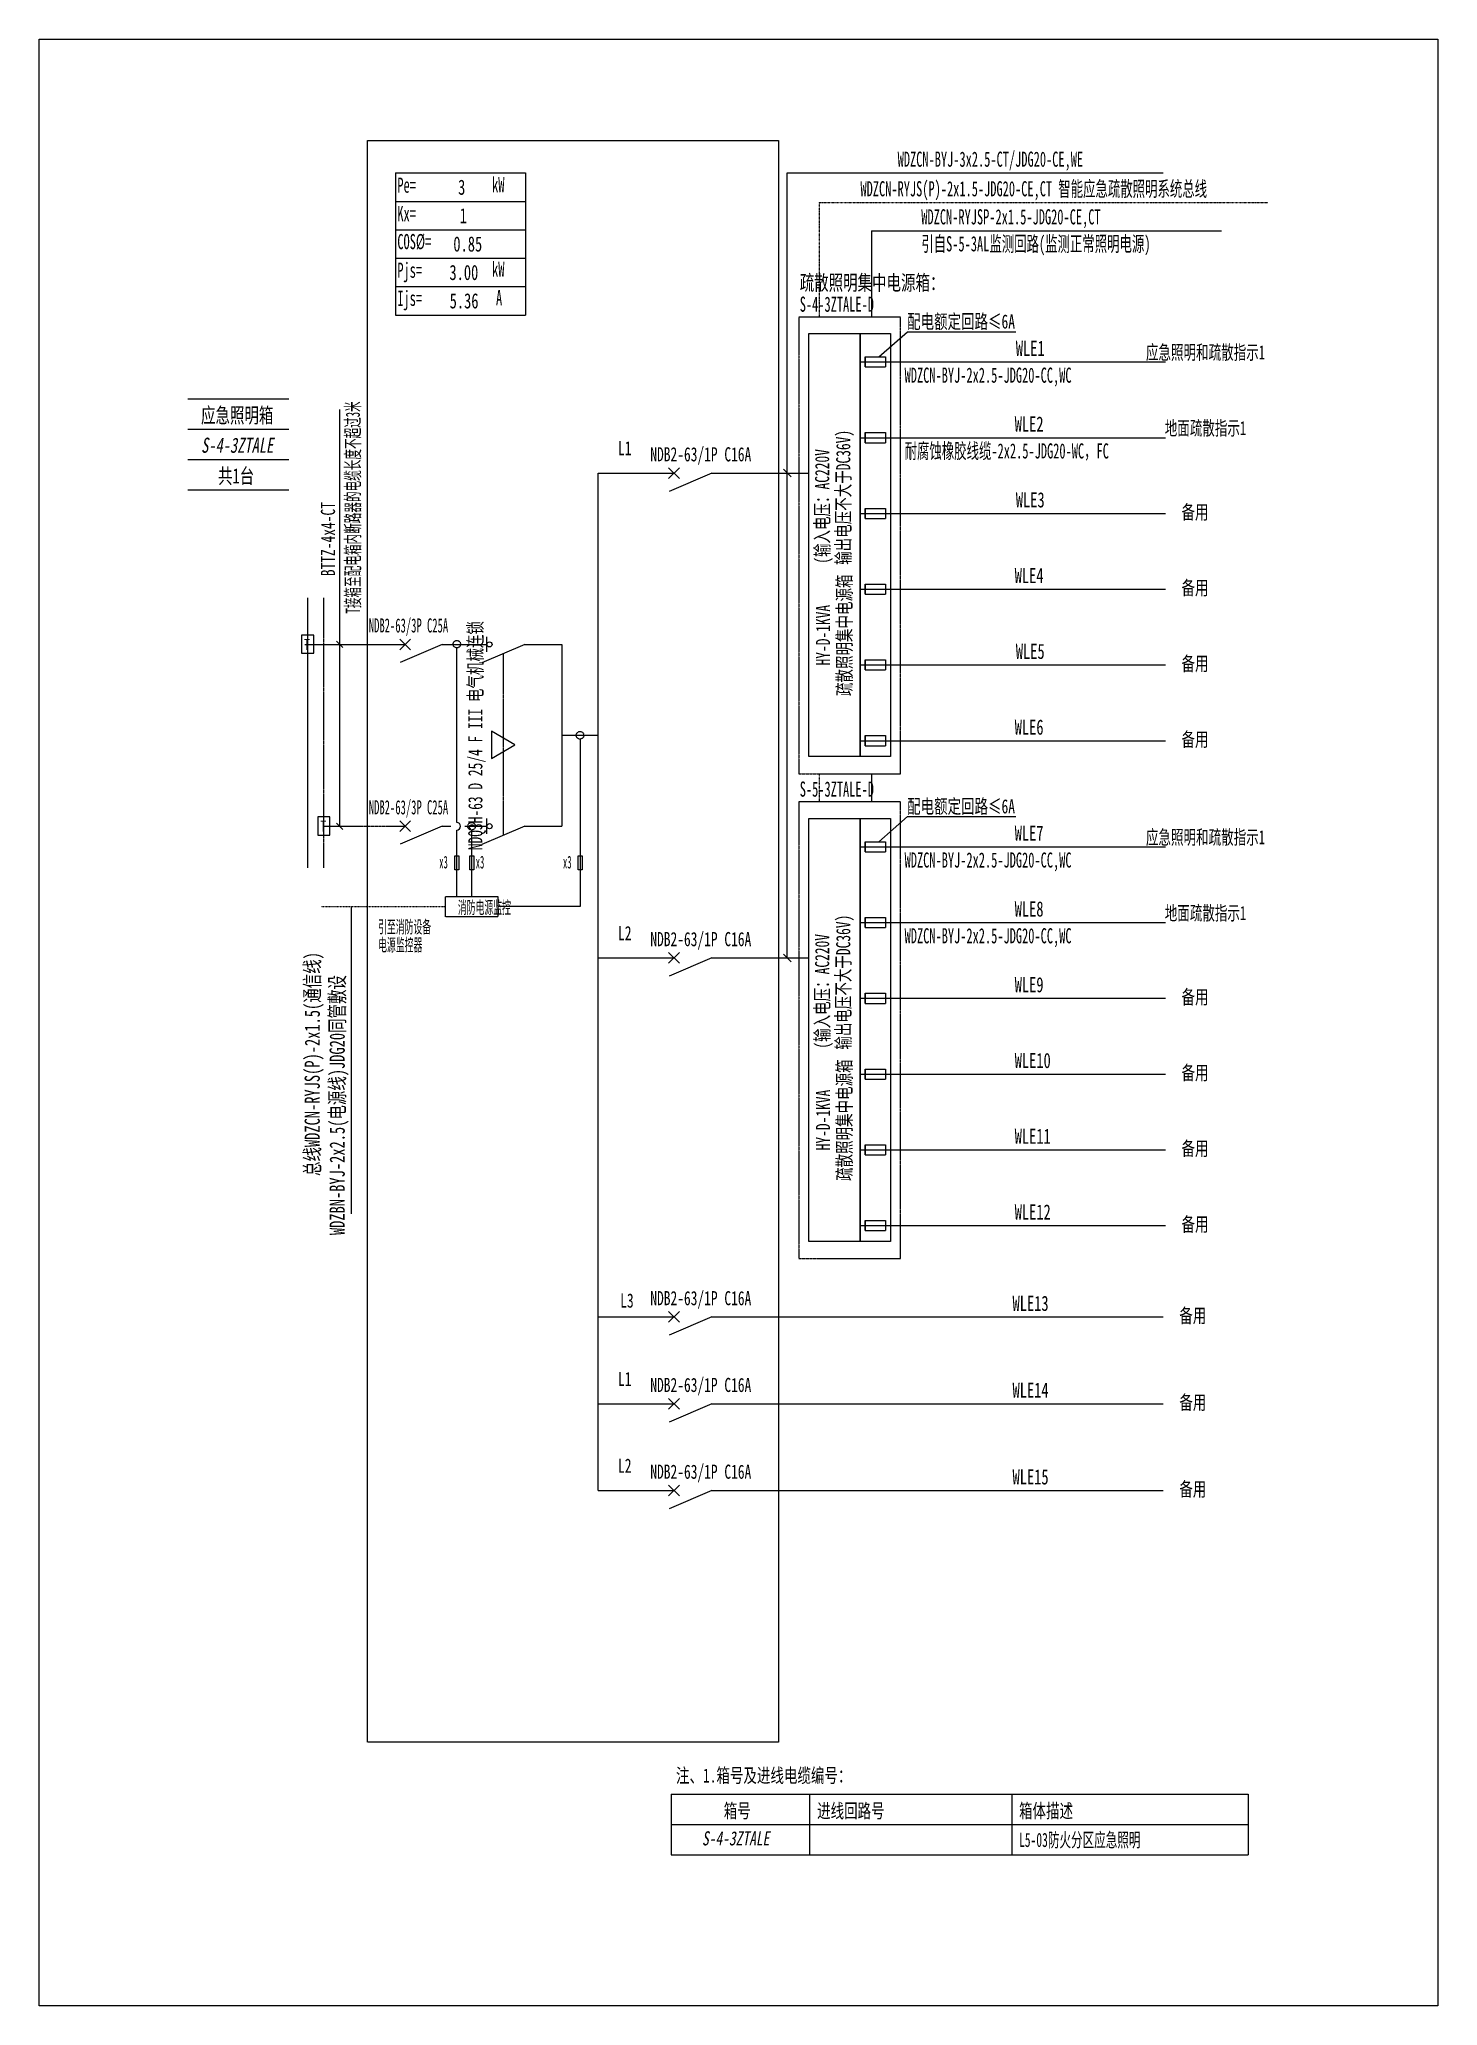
# Model space of a CAD drawing. Extents: x 262486 to 264355, y 310731 to 313358.
import ezdxf
from ezdxf.enums import TextEntityAlignment as Align

# ---------------------------------------------------------------- set-up
doc = ezdxf.new("R2010")
doc.units = 0
doc.header["$MEASUREMENT"] = 0
for name, pattern in [('_点划线L', [1.9, 1.5, -0.17, 0.06, -0.17]), ('_虚线S', [0.25, 0.125, -0.125]), ('DASH', [0.35, 0.25, -0.1]), ('DASHED', [0.75, 0.5, -0.25]), ('DIVIDE', [1.25, 0.5, -0.25, 0, -0.25, 0, -0.25])]:
    doc.linetypes.add(name, pattern=pattern)
for name, color, linetype in [('D_E_Eqpm(强电设备)', 100, 'Continuous'), ('D_E_Eqpm（强电设备）', 100, 'Continuous'), ('D_E_Text(强电文字)', 51, 'Continuous'), ('D_E_Text（强电文字）', 51, 'Continuous'), ('D_E_Wire(强电线缆)', 10, 'Continuous'), ('D_E_Wire（强电线缆）', 10, 'Continuous'), ('D_El_Wire（弱电线缆）', 10, 'Continuous'), ('D_T_TableDim（表格尺寸）', 255, 'Continuous'), ('DQ_Eqpm', 100, 'Continuous'), ('FL04GGFW_E72-配电箱系统图-塔楼部分$0$D_E_Eqpm（强电设备）', 100, 'Continuous'), ('FL09U293_E72-地下室配电箱系统图$0$D_E_Eqpm（强电设备）', 100, 'Continuous'), ('FL09U293_E72-地下室配电箱系统图$0$D_E_Text（强电文字）', 51, 'Continuous'), ('FL09U293_E72-地下室配电箱系统图$0$D_T_TableDim（表格尺寸）', 255, 'Continuous'), ('系统图', 220, 'Continuous')]:
    doc.layers.add(name, color=color, linetype=linetype)
doc.styles.add('FL09U293_E72-地下室配电箱系统图$0$FL04GGFW_E72-配电箱系统图-塔楼部分$0$电气', font='', dxfattribs={"width": 0.7})
doc.styles.add('FL09U293_E72-地下室配电箱系统图$0$FL04GGFW_E72-配电箱系统图-塔楼部分$0$电气箱', font='simhei.ttf', dxfattribs={"width": 0.8, "oblique": 10})
doc.styles.add('FL09U293_E72-地下室配电箱系统图$0$电气', font='', dxfattribs={"width": 0.7})
doc.styles.add('FL09U293_E72-地下室配电箱系统图$0$电气箱', font='simhei.ttf', dxfattribs={"width": 0.8, "oblique": 10})
doc.styles.add('HZ', font='', dxfattribs={"width": 0.7, "height": 400})
doc.styles.add('电气', font='', dxfattribs={"width": 0.7})
doc.styles.get('FL09U293_E72-地下室配电箱系统图$0$FL04GGFW_E72-配电箱系统图-塔楼部分$0$电气').set_extended_font_data('SimSun')
doc.styles.get('FL09U293_E72-地下室配电箱系统图$0$电气').set_extended_font_data('SimSun')
doc.styles.get('HZ').set_extended_font_data('SimSun')
doc.styles.get('电气').set_extended_font_data('SimSun')

msp = doc.modelspace()

# ---------------------------------------------------------------- linework, layer by layer
at = {"layer": 'D_E_Eqpm(强电设备)'}
for p, q in [((263327.4, 312771, 0), (263341.8, 312785.3, 0)), ((263341.8, 312771, 0), (263327.4, 312785.3, 0)), ((263385.2, 312778.2, 0), (263328.1, 312753.7, 0)), ((262968.1, 312542.2, 0), (262982.4, 312556.5, 0)), ((262982.4, 312542.2, 0), (262968.1, 312556.5, 0)), ((263084.5, 312539.2, 0), (263084.5, 312559.4, 0)), ((262968.1, 312299.3, 0), (262982.4, 312313.6, 0)), ((262982.4, 312299.3, 0), (262968.1, 312313.6, 0)), ((263084.5, 312296.3, 0), (263084.5, 312316.6, 0)), ((263327.4, 312123.4, 0), (263341.8, 312137.7, 0)), ((263341.8, 312123.4, 0), (263327.4, 312137.7, 0)), ((263385.2, 312130.5, 0), (263328.1, 312106, 0)), ((263327.4, 311643.8, 0), (263341.8, 311658.1, 0)), ((263341.8, 311643.8, 0), (263327.4, 311658.1, 0)), ((263385.2, 311650.9, 0), (263328.1, 311626.5, 0)), ((263327.4, 311527.9, 0), (263341.8, 311542.2, 0)), ((263341.8, 311527.9, 0), (263327.4, 311542.2, 0)), ((263385.2, 311535.1, 0), (263328.1, 311510.6, 0)), ((263327.4, 311412, 0), (263341.8, 311426.3, 0)), ((263341.8, 311412, 0), (263327.4, 311426.3, 0)), ((263385.2, 311419.2, 0), (263328.1, 311394.7, 0))]:
    msp.add_line(p, q, dxfattribs=at)
for centre in [(263088, 312549.3, 0), (263088, 312306.4, 0)]:
    msp.add_circle(centre, 3.44, dxfattribs=at)
at = {"layer": 'D_E_Eqpm（强电设备）'}
for p, q in [((263514.9, 312399.6, 0), (263514.9, 312964.4, 0)), ((263514.9, 312964.4, 0), (263583.4, 312964.4, 0)), ((263583.4, 312964.4, 0), (263583.4, 312399.6, 0)), ((263135.1, 312549.3, 0), (263078, 312524.8, 0)), ((263121.9, 312415.2, 0), (263090.7, 312433.2, 0)), ((263090.7, 312433.2, 0), (263090.7, 312397.1, 0)), ((263090.7, 312397.1, 0), (263121.9, 312415.2, 0)), ((263583.4, 312399.6, 0), (263514.9, 312399.6, 0)), ((263135.1, 312306.4, 0), (263078, 312282, 0)), ((263514.9, 311751.9, 0), (263514.9, 312316.8, 0)), ((263514.9, 312316.8, 0), (263583.4, 312316.8, 0)), ((263583.4, 312316.8, 0), (263583.4, 311751.9, 0)), ((263583.4, 311751.9, 0), (263514.9, 311751.9, 0))]:
    msp.add_line(p, q, dxfattribs=at)
at = {"layer": 'D_E_Eqpm（强电设备）', "linetype": 'DASH'}
msp.add_line((263106.6, 312294.2, 0), (263106.6, 312537.1, 0), dxfattribs=at)
at = {"layer": 'D_E_Text(强电文字)', "color": 51}
for p, q in [((262888, 312306.4, 0), (262888, 312863.1, 0)), ((262883.7, 312553.5, 0), (262892.2, 312545.1, 0)), ((262883.7, 312310.7, 0), (262892.2, 312302.2, 0)), ((262903.2, 312199, 0), (262903.2, 311788.6, 0))]:
    msp.add_line(p, q, dxfattribs=at)
at = {"layer": 'D_E_Text（强电文字）'}
for p, q in [((262962.4, 313179, 0), (263136.3, 313179, 0)), ((262962.4, 313179, 0), (262962.4, 312989.2, 0)), ((263136.3, 313179, 0), (263136.3, 312989.2, 0)), ((263485.9, 313179, 0), (263988.3, 313179, 0)), ((263485.9, 312130.5, 0), (263485.9, 313179, 0)), ((262962.4, 313141, 0), (263136.3, 313141, 0)), ((262962.4, 313103.1, 0), (263136.3, 313103.1, 0)), ((262962.4, 313065.1, 0), (263136.3, 313065.1, 0)), ((262962.4, 313027.2, 0), (263136.3, 313027.2, 0)), ((262962.4, 312989.2, 0), (263136.3, 312989.2, 0)), ((263608.2, 312933.4, 0), (263646.4, 312966.8, 0)), ((263646.4, 312966.8, 0), (263791.4, 312966.8, 0)), ((263480.7, 312783.3, 0), (263491, 312773, 0)), ((263608.2, 312285.7, 0), (263646.4, 312319.2, 0)), ((263646.4, 312319.2, 0), (263791.4, 312319.2, 0)), ((263480.7, 312135.7, 0), (263491, 312125.4, 0)), ((263480.7, 312135.7, 0), (263491, 312125.4, 0))]:
    msp.add_line(p, q, dxfattribs=at)
at = {"layer": 'D_E_Wire(强电线缆)'}
for p, q in [((262845.1, 312250.7, 0), (262845.1, 312611.7, 0)), ((262841.3, 312549.3, 0), (262975.3, 312549.3, 0)), ((263024.8, 312549.3, 0), (263084.5, 312549.3, 0)), ((263135.1, 312549.3, 0), (263184.5, 312549.3, 0)), ((263024.8, 312306.4, 0), (263036.2, 312306.4, 0)), ((263055, 312306.4, 0), (263084.5, 312306.4, 0)), ((263135.1, 312306.4, 0), (263184.5, 312306.4, 0))]:
    msp.add_line(p, q, dxfattribs=at)
at = {"layer": 'D_E_Wire(强电线缆)', "linetype": 'DASH'}
for p, q in [((262866.7, 312250.7, 0), (262866.7, 312611.7, 0)), ((262866.7, 312306.4, 0), (262975.3, 312306.4, 0))]:
    msp.add_line(p, q, dxfattribs=at)
at = {"layer": 'D_E_Wire（强电线缆）', "color": 10}
for p, q in [((263598.4, 313101.8, 0), (263598.4, 312986.5, 0)), ((263598.4, 313101.8, 0), (264066.2, 313101.8, 0)), ((263583.4, 312926.6, 0), (263991.2, 312926.6, 0)), ((263583.4, 312825.4, 0), (263991.2, 312825.4, 0)), ((263583.4, 312724.2, 0), (263991.2, 312724.2, 0)), ((263583.4, 312623, 0), (263991.2, 312623, 0)), ((263583.4, 312521.8, 0), (263991.2, 312521.8, 0)), ((263583.4, 312420.6, 0), (263991.2, 312420.6, 0)), ((263598.4, 312376.5, 0), (263598.4, 312338.9, 0)), ((263583.4, 312279, 0), (263991.2, 312279, 0)), ((263583.4, 312279, 0), (263991.2, 312279, 0)), ((263583.4, 312177.8, 0), (263991.2, 312177.8, 0)), ((263583.4, 312076.6, 0), (263991.2, 312076.6, 0)), ((263583.4, 311975.4, 0), (263991.2, 311975.4, 0)), ((263583.4, 311874.2, 0), (263991.2, 311874.2, 0)), ((263583.4, 311773, 0), (263991.2, 311773, 0))]:
    msp.add_line(p, q, dxfattribs=at)
at = {"layer": 'D_E_Wire（强电线缆）'}
for p, q in [((263233.4, 311419.2, 0), (263233.4, 312778.2, 0)), ((263233.4, 312778.2, 0), (263334.6, 312778.2, 0)), ((263385.2, 312778.2, 0), (263514.9, 312778.2, 0)), ((263184.5, 312549.3, 0), (263184.5, 312306.4, 0)), ((263184.5, 312427.9, 0), (263233.4, 312427.9, 0)), ((263209, 312422.8, 0), (263209, 312199, 0)), ((263064.1, 312301.4, 0), (263064.1, 312212.5, 0)), ((263041.8, 312266.7, 0), (263047.1, 312266.7, 0)), ((263041.8, 312248.1, 0), (263041.8, 312266.7, 0)), ((263047.1, 312266.7, 0), (263047.1, 312248.1, 0)), ((263061.8, 312266.7, 0), (263067.1, 312266.7, 0)), ((263061.8, 312248.1, 0), (263061.8, 312266.7, 0)), ((263067.1, 312266.7, 0), (263067.1, 312248.1, 0)), ((263206.5, 312266.7, 0), (263211.8, 312266.7, 0)), ((263206.5, 312248.1, 0), (263206.5, 312266.7, 0)), ((263211.8, 312266.7, 0), (263211.8, 312248.1, 0)), ((263047.1, 312248.1, 0), (263041.8, 312248.1, 0)), ((263067.1, 312248.1, 0), (263061.8, 312248.1, 0)), ((263211.8, 312248.1, 0), (263206.5, 312248.1, 0)), ((263233.4, 312130.5, 0), (263334.6, 312130.5, 0)), ((263385.2, 312130.5, 0), (263514.9, 312130.5, 0)), ((263233.4, 311650.9, 0), (263334.6, 311650.9, 0)), ((263385.2, 311650.9, 0), (263988.3, 311650.9, 0)), ((263233.4, 311535.1, 0), (263334.6, 311535.1, 0)), ((263385.2, 311535.1, 0), (263988.3, 311535.1, 0)), ((263233.4, 311419.2, 0), (263334.6, 311419.2, 0)), ((263385.2, 311419.2, 0), (263988.3, 311419.2, 0))]:
    msp.add_line(p, q, dxfattribs=at)
at = {"layer": 'D_E_Wire（强电线缆）', "linetype": '_点划线L'}
for p, q in [((263044.4, 312311.5, 0), (263044.4, 312544.6, 0)), ((263044.4, 312212.5, 0), (263044.4, 312301.4, 0)), ((263029.1, 312212.5, 0), (263099, 312212.5, 0)), ((263029.1, 312185.5, 0), (263029.1, 312212.5, 0)), ((263099, 312212.5, 0), (263099, 312185.5, 0)), ((263209, 312199, 0), (263099, 312199, 0)), ((263099, 312185.5, 0), (263029.1, 312185.5, 0))]:
    msp.add_line(p, q, dxfattribs=at)
at = {"layer": 'D_E_Wire（强电线缆）', "linetype": '_虚线S'}
msp.add_line((262862.9, 312199, 0), (263029.1, 312199, 0), dxfattribs=at)
at = {"layer": 'D_E_Wire（强电线缆）', "linetype": '_点划线L'}
for centre in [(263044.4, 312549.6, 0), (263209, 312427.9, 0), (263064.1, 312306.4, 0)]:
    msp.add_circle(centre, 5.06, dxfattribs=at)
at = {"layer": 'D_E_Wire（强电线缆）'}
msp.add_arc((263044.4, 312306.4, 0), 5.06, 270, 90, dxfattribs=at)
at = {"layer": 'D_El_Wire（弱电线缆）', "color": 200, "linetype": 'DIVIDE'}
for p, q in [((263528.4, 313139.4, 0), (264128.1, 313139.4, 0)), ((263528.4, 313139.4, 0), (263528.4, 312986.5, 0)), ((263528.4, 312376.5, 0), (263528.4, 312338.9, 0))]:
    msp.add_line(p, q, dxfattribs=at)
at = {"layer": 'D_T_TableDim（表格尺寸）', "linetype": 'DASHED'}
for p, q in [((262924.8, 311083.1, 0), (262924.8, 313222.5, 0)), ((262924.8, 313222.5, 0), (263474.2, 313222.5, 0)), ((263474.2, 313222.5, 0), (263474.2, 311083.1, 0)), ((263474.2, 311083.1, 0), (262924.8, 311083.1, 0))]:
    msp.add_line(p, q, dxfattribs=at)
at = {"layer": 'D_T_TableDim（表格尺寸）', "linetype": 'DASH'}
for p, q in [((263637.4, 312986.5, 0), (263501.4, 312986.5, 0)), ((263501.4, 312986.5, 0), (263501.4, 312376.5, 0)), ((263637.4, 312376.5, 0), (263637.4, 312986.5, 0)), ((263501.4, 312376.5, 0), (263637.4, 312376.5, 0)), ((263637.4, 312338.9, 0), (263501.4, 312338.9, 0)), ((263501.4, 312338.9, 0), (263501.4, 311728.8, 0)), ((263637.4, 311728.8, 0), (263637.4, 312338.9, 0)), ((263501.4, 311728.8, 0), (263637.4, 311728.8, 0))]:
    msp.add_line(p, q, dxfattribs=at)
at = {"layer": 'DQ_Eqpm'}
for p, q in [((262853.2, 312561.7, 0), (262837, 312561.7, 0)), ((262837, 312561.7, 0), (262837, 312537.4, 0)), ((262853.2, 312537.4, 0), (262853.2, 312561.7, 0)), ((262837, 312537.4, 0), (262853.2, 312537.4, 0)), ((262874.8, 312318.8, 0), (262858.6, 312318.8, 0)), ((262858.6, 312318.8, 0), (262858.6, 312294.5, 0)), ((262874.8, 312294.5, 0), (262874.8, 312318.8, 0)), ((262858.6, 312294.5, 0), (262874.8, 312294.5, 0))]:
    msp.add_line(p, q, dxfattribs=at)
at = {"layer": 'FL04GGFW_E72-配电箱系统图-塔楼部分$0$D_E_Eqpm（强电设备）'}
for p, q in [((263583.4, 312399.6, 0), (263583.4, 312964.4, 0)), ((263583.4, 312964.4, 0), (263623.9, 312964.4, 0)), ((263623.9, 312964.4, 0), (263623.9, 312399.6, 0)), ((263590.2, 312933.4, 0), (263617.2, 312933.4, 0)), ((263590.2, 312933.4, 0), (263590.2, 312933.4, 0)), ((263590.2, 312933.4, 0), (263590.2, 312919.9, 0)), ((263590.2, 312919.9, 0), (263590.2, 312933.4, 0)), ((263617.2, 312933.4, 0), (263617.2, 312919.9, 0)), ((263590.2, 312919.9, 0), (263617.2, 312919.9, 0)), ((263590.2, 312919.9, 0), (263590.2, 312919.9, 0)), ((263590.2, 312832.2, 0), (263617.2, 312832.2, 0)), ((263590.2, 312832.2, 0), (263590.2, 312832.2, 0)), ((263590.2, 312832.2, 0), (263590.2, 312818.7, 0)), ((263590.2, 312818.7, 0), (263590.2, 312832.2, 0)), ((263590.2, 312818.7, 0), (263617.2, 312818.7, 0)), ((263590.2, 312818.7, 0), (263590.2, 312818.7, 0)), ((263617.2, 312832.2, 0), (263617.2, 312818.7, 0)), ((263590.2, 312731, 0), (263617.2, 312731, 0)), ((263590.2, 312731, 0), (263590.2, 312731, 0)), ((263590.2, 312731, 0), (263590.2, 312717.5, 0)), ((263590.2, 312717.5, 0), (263590.2, 312731, 0)), ((263590.2, 312717.5, 0), (263617.2, 312717.5, 0)), ((263590.2, 312717.5, 0), (263590.2, 312717.5, 0)), ((263617.2, 312731, 0), (263617.2, 312717.5, 0)), ((263590.2, 312629.8, 0), (263617.2, 312629.8, 0)), ((263590.2, 312629.8, 0), (263590.2, 312629.8, 0)), ((263590.2, 312629.8, 0), (263590.2, 312616.3, 0)), ((263590.2, 312616.3, 0), (263590.2, 312629.8, 0)), ((263590.2, 312616.3, 0), (263617.2, 312616.3, 0)), ((263590.2, 312616.3, 0), (263590.2, 312616.3, 0)), ((263617.2, 312629.8, 0), (263617.2, 312616.3, 0)), ((263590.2, 312528.6, 0), (263617.2, 312528.6, 0)), ((263590.2, 312528.6, 0), (263590.2, 312528.6, 0)), ((263590.2, 312528.6, 0), (263590.2, 312515.1, 0)), ((263590.2, 312515.1, 0), (263590.2, 312528.6, 0)), ((263617.2, 312528.6, 0), (263617.2, 312515.1, 0)), ((263590.2, 312515.1, 0), (263617.2, 312515.1, 0)), ((263590.2, 312515.1, 0), (263590.2, 312515.1, 0)), ((263590.2, 312427.4, 0), (263617.2, 312427.4, 0)), ((263590.2, 312427.4, 0), (263590.2, 312427.4, 0)), ((263590.2, 312427.4, 0), (263590.2, 312413.9, 0)), ((263590.2, 312413.9, 0), (263590.2, 312427.4, 0)), ((263617.2, 312427.4, 0), (263617.2, 312413.9, 0)), ((263623.9, 312399.6, 0), (263583.4, 312399.6, 0)), ((263590.2, 312413.9, 0), (263617.2, 312413.9, 0)), ((263590.2, 312413.9, 0), (263590.2, 312413.9, 0)), ((263583.4, 311751.9, 0), (263583.4, 312316.8, 0)), ((263583.4, 312316.8, 0), (263623.9, 312316.8, 0)), ((263623.9, 312316.8, 0), (263623.9, 311751.9, 0)), ((263590.2, 312285.7, 0), (263617.2, 312285.7, 0)), ((263590.2, 312285.7, 0), (263590.2, 312285.7, 0)), ((263590.2, 312285.7, 0), (263590.2, 312272.2, 0)), ((263590.2, 312272.2, 0), (263590.2, 312285.7, 0)), ((263590.2, 312272.2, 0), (263617.2, 312272.2, 0)), ((263590.2, 312272.2, 0), (263590.2, 312272.2, 0)), ((263617.2, 312285.7, 0), (263617.2, 312272.2, 0)), ((263590.2, 312184.5, 0), (263617.2, 312184.5, 0)), ((263590.2, 312184.5, 0), (263590.2, 312184.5, 0)), ((263590.2, 312184.5, 0), (263590.2, 312171, 0)), ((263590.2, 312171, 0), (263590.2, 312184.5, 0)), ((263590.2, 312171, 0), (263617.2, 312171, 0)), ((263590.2, 312171, 0), (263590.2, 312171, 0)), ((263617.2, 312184.5, 0), (263617.2, 312171, 0)), ((263590.2, 312083.3, 0), (263617.2, 312083.3, 0)), ((263590.2, 312083.3, 0), (263590.2, 312083.3, 0)), ((263590.2, 312083.3, 0), (263590.2, 312069.8, 0)), ((263590.2, 312069.8, 0), (263590.2, 312083.3, 0)), ((263617.2, 312083.3, 0), (263617.2, 312069.8, 0)), ((263590.2, 312069.8, 0), (263617.2, 312069.8, 0)), ((263590.2, 312069.8, 0), (263590.2, 312069.8, 0)), ((263590.2, 311982.1, 0), (263617.2, 311982.1, 0)), ((263590.2, 311982.1, 0), (263590.2, 311982.1, 0)), ((263590.2, 311982.1, 0), (263590.2, 311968.6, 0)), ((263590.2, 311968.6, 0), (263590.2, 311982.1, 0)), ((263617.2, 311982.1, 0), (263617.2, 311968.6, 0)), ((263590.2, 311968.6, 0), (263617.2, 311968.6, 0)), ((263590.2, 311968.6, 0), (263590.2, 311968.6, 0)), ((263590.2, 311880.9, 0), (263617.2, 311880.9, 0)), ((263590.2, 311880.9, 0), (263590.2, 311880.9, 0)), ((263590.2, 311880.9, 0), (263590.2, 311867.4, 0)), ((263590.2, 311867.4, 0), (263590.2, 311880.9, 0)), ((263617.2, 311880.9, 0), (263617.2, 311867.4, 0)), ((263590.2, 311867.4, 0), (263617.2, 311867.4, 0)), ((263590.2, 311867.4, 0), (263590.2, 311867.4, 0)), ((263590.2, 311779.7, 0), (263617.2, 311779.7, 0)), ((263590.2, 311779.7, 0), (263590.2, 311779.7, 0)), ((263590.2, 311779.7, 0), (263590.2, 311766.2, 0)), ((263590.2, 311766.2, 0), (263590.2, 311779.7, 0)), ((263590.2, 311766.2, 0), (263617.2, 311766.2, 0)), ((263590.2, 311766.2, 0), (263590.2, 311766.2, 0)), ((263617.2, 311779.7, 0), (263617.2, 311766.2, 0)), ((263623.9, 311751.9, 0), (263583.4, 311751.9, 0))]:
    msp.add_line(p, q, dxfattribs=at)
at = {"layer": 'FL09U293_E72-地下室配电箱系统图$0$D_E_Eqpm（强电设备）'}
for p, q in [((263024.8, 312549.3, 0), (262968.8, 312525.3, 0)), ((263024.8, 312306.4, 0), (262968.8, 312282.4, 0))]:
    msp.add_line(p, q, dxfattribs=at)
at = {"layer": 'FL09U293_E72-地下室配电箱系统图$0$D_T_TableDim（表格尺寸）'}
for p, q in [((262684.8, 312877.4, 0), (262819.7, 312877.4, 0)), ((262684.8, 312836.9, 0), (262819.7, 312836.9, 0)), ((262684.8, 312796.4, 0), (262819.7, 312796.4, 0)), ((262684.8, 312755.9, 0), (262819.7, 312755.9, 0))]:
    msp.add_line(p, q, dxfattribs=at)
at = {"layer": 'FL09U293_E72-地下室配电箱系统图$0$D_T_TableDim（表格尺寸）', "ltscale": 3.5}
for p, q in [((263330.9, 311013.4, 0), (264101.6, 311013.4, 0)), ((263330.9, 311013.4, 0), (263330.9, 310932.5, 0)), ((263515.6, 311013.4, 0), (263515.6, 310932.5, 0)), ((263785.8, 311013.4, 0), (263785.8, 310932.5, 0)), ((264101.6, 311013.4, 0), (264101.6, 310932.5, 0)), ((263330.9, 310973, 0), (264101.6, 310973, 0)), ((263330.9, 310973, 0), (264101.6, 310973, 0)), ((263330.9, 310932.5, 0), (264101.6, 310932.5, 0))]:
    msp.add_line(p, q, dxfattribs=at)
at = {"layer": '系统图', "ltscale": 9973.992009}
msp.add_lwpolyline([(262486.5, 313357.5), (264355, 313357.5), (264355, 310731), (262486.5, 310731)], close=True, dxfattribs=at)

# ---------------------------------------------------------------- texts
at = {"layer": 'D_E_Text(强电文字)', "color": 51, "style": '电气', "width": 0.7}
for s, height, p in [('疏散照明集中电源箱：', 20.24, (263502.6, 313022.4, 0)), ('L1', 18.89, (263259.8, 312801.9, 0)), ('NDB2-63/1P C16A', 18.89, (263302.9, 312793.8, 0)), ('备用', 18.89, (264012.7, 312716.6, 0)), ('备用', 18.89, (264012.7, 312615.4, 0)), ('备用', 18.89, (264012.7, 312514.2, 0)), ('备用', 18.89, (264012.7, 312413, 0)), ('L2', 18.89, (263259.8, 312154.2, 0)), ('NDB2-63/1P C16A', 18.89, (263302.9, 312146.2, 0)), ('备用', 18.89, (264012.7, 312068.9, 0)), ('备用', 18.89, (264012.7, 311967.7, 0)), ('备用', 18.89, (264012.7, 311866.5, 0)), ('备用', 18.89, (264012.7, 311765.3, 0)), ('NDB2-63/1P C16A', 18.89, (263302.9, 311666.6, 0)), ('L3', 18.89, (263262.7, 311663.4, 0)), ('备用', 18.89, (264009.8, 311643.3, 0)), ('L1', 18.89, (263259.8, 311558.7, 0)), ('NDB2-63/1P C16A', 18.89, (263302.9, 311550.7, 0)), ('备用', 18.89, (264009.8, 311527.4, 0)), ('L2', 18.89, (263259.8, 311442.9, 0)), ('NDB2-63/1P C16A', 18.89, (263302.9, 311434.8, 0)), ('备用', 18.89, (264009.8, 311411.5, 0))]:
    msp.add_text(s, height=height, dxfattribs=at).set_placement(p)
at = {"layer": 'D_E_Text(强电文字)', "color": 51, "style": '电气', "width": 0.65}
for s, p in [('应急照明和疏散指示1', (264044.7, 312939.8, 0)), ('地面疏散指示1', (264044.7, 312838.6, 0)), ('应急照明和疏散指示1', (264044.7, 312292.1, 0)), ('地面疏散指示1', (264044.7, 312190.9, 0))]:
    msp.add_text(s, height=18.89, dxfattribs=at).set_placement(p, align=Align.MIDDLE)
at = {"layer": 'D_E_Text(强电文字)', "color": 51, "style": '电气'}
for s, width, p in [('T接箱至配电箱内断路器的电缆长度不超过3米', 0.55, (262914.8, 312590.6, 0)), ('BTTZ-4x4-CT', 0.7, (262881.6, 312640.4, 0))]:
    msp.add_text(s, height=18.89, rotation=90, dxfattribs=dict(at, width=width)).set_placement(p)
at = {"layer": 'D_E_Text(强电文字)', "style": 'FL09U293_E72-地下室配电箱系统图$0$FL04GGFW_E72-配电箱系统图-塔楼部分$0$电气', "width": 0.7}
for s, p in [('应急照明箱', (262750.9, 312855.7, 0)), ('共1台', (262749.5, 312774.8, 0))]:
    msp.add_text(s, height=20.24, dxfattribs=at).set_placement(p, align=Align.MIDDLE)
at = {"layer": 'D_E_Text(强电文字)', "style": 'FL09U293_E72-地下室配电箱系统图$0$FL04GGFW_E72-配电箱系统图-塔楼部分$0$电气箱', "oblique": 10, "width": 0.7}
msp.add_text('S-4-3ZTALE', height=20.24, dxfattribs=at).set_placement((262750.9, 312815.3, 0), align=Align.MIDDLE)
at = {"layer": 'D_E_Text（强电文字）', "style": '电气'}
for s, height, width, p in [('WDZCN-BYJ-3x2.5-CT/JDG20-CE,WE', 20.24, 0.6, (263633.4, 313187.3, 0)), ('3', 20.2, 0.7, (263046.1, 313149.9, 0)), ('1', 20.2, 0.7, (263048.2, 313111.9, 0)), (' 0.85', 20.24, 0.7, (263030.1, 313074, 0)), ('WLE1', 20.24, 0.7, (263791.3, 312934.7, 0)), ('WDZCN-BYJ-2x2.5-JDG20-CC,WC', 20.24, 0.6, (263642.7, 312898.8, 0)), ('WLE2', 20.24, 0.7, (263789.8, 312833.5, 0)), ('耐腐蚀橡胶线缆-2x2.5-JDG20-WC，FC', 20.24, 0.6, (263642.7, 312797.6, 0)), ('WLE3', 20.24, 0.7, (263791.3, 312732.3, 0)), ('WLE4', 20.24, 0.7, (263789.8, 312631.1, 0)), ('WLE5', 20.24, 0.7, (263791.3, 312529.9, 0)), ('WLE6', 20.24, 0.7, (263789.8, 312428.7, 0)), ('WLE7', 20.24, 0.7, (263789.8, 312287, 0)), ('WDZCN-BYJ-2x2.5-JDG20-CC,WC', 20.24, 0.6, (263642.7, 312251.2, 0)), ('WLE8', 20.24, 0.7, (263789.8, 312185.8, 0)), ('WDZCN-BYJ-2x2.5-JDG20-CC,WC', 20.24, 0.6, (263642.7, 312150, 0)), ('WLE9', 20.24, 0.7, (263789.8, 312084.6, 0)), ('WLE10', 20.24, 0.7, (263789.8, 311983.4, 0)), ('WLE11', 20.24, 0.7, (263789.8, 311882.2, 0)), ('WLE12', 20.24, 0.7, (263789.8, 311781, 0)), ('WLE13', 20.24, 0.7, (263786.9, 311659, 0)), ('WLE14', 20.24, 0.7, (263786.9, 311543.1, 0)), ('WLE15', 20.24, 0.7, (263786.9, 311427.2, 0))]:
    msp.add_text(s, height=height, dxfattribs=dict(at, width=width)).set_placement(p)
at = {"layer": 'D_E_Text（强电文字）', "linetype": 'Continuous', "style": '电气', "width": 0.6}
for s, height, p in [('Pe=', 20.24, (262964.9, 313152.6, 0)), ('kW', 20.24, (263091.5, 313153.3, 0)), ('Kx=', 20.24, (262964.9, 313114.6, 0)), ('COS%%C=', 20.24, (262964.9, 313077.2, 0)), ('Pjs=', 20.24, (262964.9, 313039, 0)), ('kW', 20.24, (263091.5, 313040.3, 0)), ('Ijs=', 20.24, (262964.9, 313001.5, 0)), ('A', 20.2, (263096.7, 313002.3, 0))]:
    msp.add_text(s, height=height, dxfattribs=at).set_placement(p)
at = {"layer": 'D_E_Text（强电文字）', "color": 51, "style": '电气', "width": 0.6}
for s, p in [('WDZCN-RYJS(P)-2x1.5-JDG20-CE,CT 智能应急疏散照明系统总线', (263583.7, 313147.8, 0)), ('WDZCN-RYJSP-2x1.5-JDG20-CE,CT', (263665, 313110.3, 0)), ('引自S-5-3AL监测回路(监测正常照明电源)', (263665, 313074.3, 0)), ('S-4-3ZTALE-D', (263502.6, 312993.6, 0)), ('S-5-3ZTALE-D', (263502.6, 312345.9, 0))]:
    msp.add_text(s, height=20.24, dxfattribs=at).set_placement(p)
at = {"layer": 'D_E_Text（强电文字）', "color": 6, "style": '电气', "width": 0.7}
for s, p in [('3.00', (263034.5, 313036, 0)), ('5.36', (263034.8, 312998.1, 0))]:
    msp.add_text(s, height=20.24, dxfattribs=at).set_placement(p)
at = {"layer": 'D_E_Text（强电文字）', "style": '电气'}
for s, width, p in [('配电额定回路≤6A', 0.7, (263718.1, 312981, 0)), ('NDB2-63/3P C25A', 0.55, (262979.8, 312573.1, 0)), ('配电额定回路≤6A', 0.7, (263718.1, 312333.4, 0)), ('NDB2-63/3P C25A', 0.55, (262979.8, 312330.2, 0))]:
    msp.add_text(s, height=18.89, dxfattribs=dict(at, width=width)).set_placement(p, align=Align.MIDDLE)
at = {"layer": 'D_E_Text（强电文字）', "color": 51, "style": '电气', "width": 0.7}
for s, p in [('输出电压不大于DC36V)', (263561.8, 312745.7, 0)), ('(输入电压：AC220V', (263533.6, 312733.6, 0)), ('疏散照明集中电源箱', (263561.8, 312561.5, 0)), ('HY-D-1KVA', (263533.6, 312561.6, 0)), ('(输入电压：AC220V', (263533.6, 312085.9, 0)), ('输出电压不大于DC36V)', (263561.8, 312098.1, 0)), ('疏散照明集中电源箱', (263561.8, 311913.8, 0)), ('HY-D-1KVA', (263533.6, 311914, 0))]:
    msp.add_text(s, height=18.89, rotation=90, dxfattribs=at).set_placement(p, align=Align.MIDDLE)
at = {"layer": 'D_E_Text（强电文字）', "style": '电气', "width": 0.7}
msp.add_text('NDQ3H-63 D 25/4 F III 电气机械连锁', height=18.89, rotation=90, dxfattribs=at).set_placement((263070, 312427.4, 0), align=Align.MIDDLE)
for s, p in [('总线WDZCN-RYJS(P)-2x1.5(通信线)', (262861.3, 311839.2, 0)), ('WDZBN-BYJ-2x2.5(电源线)JDG20同管敷设', (262894.6, 311760.3, 0))]:
    msp.add_text(s, height=20.24, rotation=90, dxfattribs=at).set_placement(p)
at = {"layer": 'D_E_Wire（强电线缆）', "color": 51, "linetype": 'Continuous', "style": 'HZ', "width": 0.5}
for s, p in [('x3', (263020.9, 312250, 0)), ('x3', (263069.6, 312250, 0)), ('x3', (263186.2, 312250, 0)), ('消防电源监控', (263045.8, 312189.5, 0)), ('引至消防设备', (262939.2, 312163.6, 0)), ('电源监控器', (262939.2, 312139.5, 0))]:
    msp.add_text(s, height=16.87, dxfattribs=at).set_placement(p)
at = {"layer": 'DQ_Eqpm', "color": 51, "style": '电气', "width": 0.8}
for p in [(262840.2, 312541.9, 0), (262861.8, 312299.1, 0)]:
    msp.add_text('T', height=14.8, dxfattribs=at).set_placement(p)
at = {"layer": 'FL09U293_E72-地下室配电箱系统图$0$D_E_Text（强电文字）', "style": 'FL09U293_E72-地下室配电箱系统图$0$电气'}
for s, width, p in [('注、1.箱号及进线电缆编号：', 0.7, (263337.2, 311029, 0)), ('箱号', 0.7, (263401.1, 310981.8, 0)), ('进线回路号', 0.7, (263525.8, 310981.8, 0)), ('箱体描述', 0.7, (263795.6, 310981.8, 0)), ('L5-03防火分区应急照明', 0.6, (263795.6, 310943, 0))]:
    msp.add_text(s, height=18.89, dxfattribs=dict(at, width=width)).set_placement(p)
at = {"layer": 'FL09U293_E72-地下室配电箱系统图$0$D_E_Text（强电文字）', "style": 'FL09U293_E72-地下室配电箱系统图$0$电气箱', "oblique": 10, "width": 0.7}
msp.add_text('S-4-3ZTALE', height=18.89, dxfattribs=at).set_placement((263417, 310954.5, 0), align=Align.MIDDLE)

doc.saveas('drawing.dxf')
